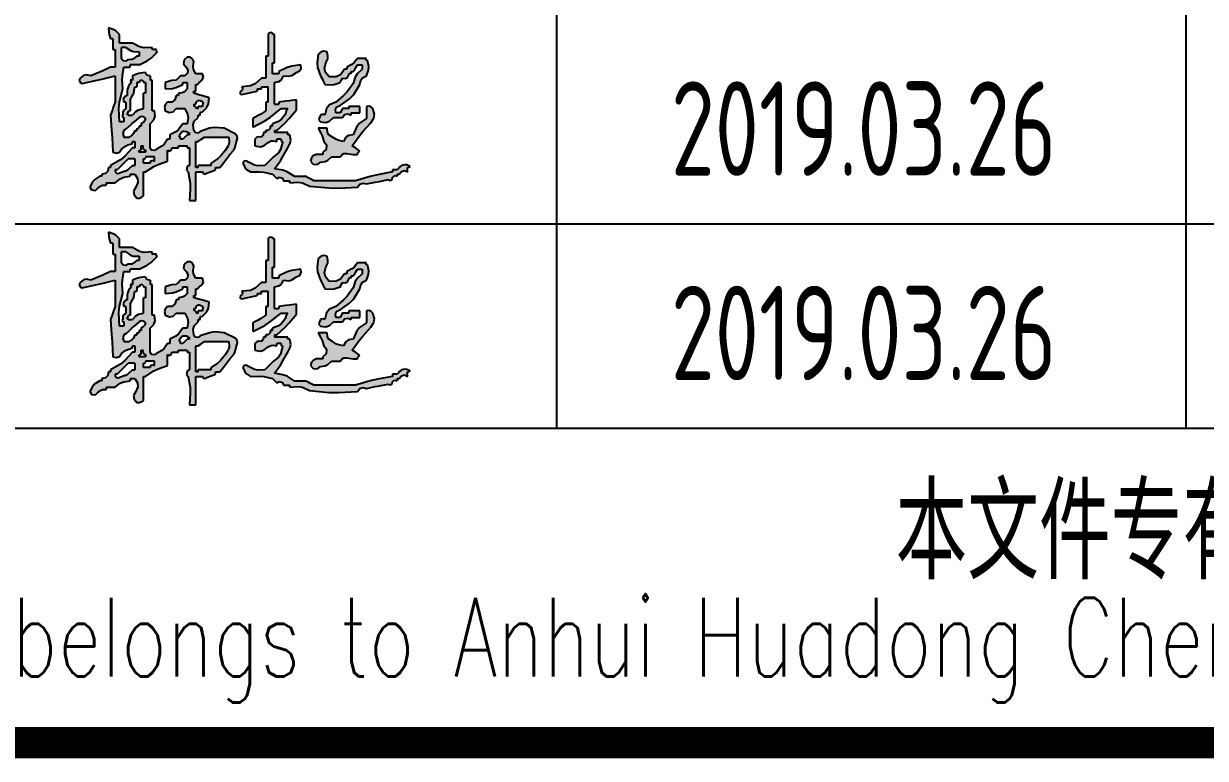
# Model space of a CAD drawing. Extents: x 5904849 to 6011887, y -826029 to -177002.
# Drawn here: x 5971755 to 5975510, y -356143 to -353806 of the extents above; entities that cross this region are included whole.
import ezdxf
from ezdxf.enums import TextEntityAlignment as Align

# ---------------------------------------------------------------- set-up
doc = ezdxf.new("R2010")
doc.units = 0
doc.header["$LTSCALE"] = 1000
doc.header["$MEASUREMENT"] = 0
doc.layers.get('0').update_dxf_attribs({"linetype": 'CONTINUOUS'})
doc.layers.add('PUB_TITLE', color=4, linetype='CONTINUOUS')
doc.styles.add('AHD', font='sceie.shx', dxfattribs={"width": 0.7, "bigfont": 'sceic.shx'})
doc.styles.add('ECEC_TQ', font='txt_l.shx', dxfattribs={"bigfont": 'hztxt_l.shx'})
doc.styles.add('sceie', font='sceie.shx', dxfattribs={"bigfont": 'sceic.shx'})

# ---------------------------------------------------------------- blocks, each defined once
blk = doc.blocks.new('韩超')
h = blk.add_hatch(color=256)
h.dxf.hatch_style = 1
h.paths.add_polyline_path([(0.787849, 0.514197), (0.777955, 0.527898), (0.77346, 0.562754), (0.78123, 0.586063), (0.805739, 0.61125), (0.805739, 0.625142), (0.819631, 0.625142), (0.818004, 0.635027), (0.823773, 0.643681), (0.833523, 0.64598), (0.860867, 0.674873), (0.870953, 0.696725), (0.875199, 0.736279), (0.836353, 0.74757), (0.816903, 0.753127), (0.777955, 0.764063), (0.777955, 0.777955), (0.791847, 0.777955), (0.791847, 0.819631), (0.801775, 0.820971), (0.80763, 0.824875), (0.812685, 0.833523), (0.832189, 0.847055), (0.839321, 0.866071), (0.833523, 0.889091), (0.791847, 0.889091), (0.776856, 0.916298), (0.7735, 0.934755), (0.777955, 0.965498), (0.770329, 0.984025), (0.756314, 0.993368), (0.736279, 0.993282), (0.716867, 0.977277), (0.713907, 0.950644), (0.729333, 0.930768), (0.740061, 0.911103), (0.737625, 0.891618), (0.722387, 0.875199), (0.694603, 0.875199), (0.683489, 0.864086), (0.677932, 0.858529), (0.666819, 0.847415), (0.638572, 0.845181), (0.624291, 0.842325), (0.597358, 0.833523), (0.597358, 0.791847), (0.643081, 0.794876), (0.666726, 0.800787), (0.708495, 0.819631), (0.708495, 0.833523), (0.736279, 0.833523), (0.736279, 0.791847), (0.718733, 0.774249), (0.705317, 0.767541), (0.680711, 0.764063), (0.680711, 0.750171), (0.666819, 0.750171), (0.658732, 0.72359), (0.639033, 0.708815), (0.61125, 0.708495), (0.596777, 0.690733), (0.592946, 0.675409), (0.597358, 0.652926), (0.623512, 0.642026), (0.64687, 0.646697), (0.666819, 0.666819), (0.722387, 0.666819), (0.738834, 0.631134), (0.742077, 0.608437), (0.736279, 0.569574), (0.708495, 0.569574), (0.682162, 0.535076), (0.663824, 0.519794), (0.625142, 0.500114), (0.625142, 0.47233), (0.61125, 0.47233), (0.589715, 0.441777), (0.574435, 0.428025), (0.54179, 0.409816), (0.527664, 0.400538), (0.510468, 0.403404), (0.500114, 0.416762), (0.500114, 0.569574), (0.524623, 0.594762), (0.532393, 0.618071), (0.527898, 0.652926), (0.514006, 0.652926), (0.514006, 0.847415), (0.500114, 0.847415), (0.500114, 0.875199), (0.486416, 0.877514), (0.478388, 0.883536), (0.47233, 0.896037), (0.438162, 0.892345), (0.420863, 0.888021), (0.388977, 0.875199), (0.388977, 0.847415), (0.375085, 0.847415), (0.379444, 0.836821), (0.376971, 0.826928), (0.368139, 0.819631), (0.356965, 0.793593), (0.353947, 0.778504), (0.354247, 0.750171), (0.337644, 0.741703), (0.330222, 0.726858), (0.333409, 0.708495), (0.347301, 0.708495), (0.347301, 0.666819), (0.332737, 0.655189), (0.327028, 0.643772), (0.326463, 0.625142), (0.32344, 0.619715), (0.327253, 0.612088), (0.333409, 0.61125), (0.333409, 0.583466), (0.305625, 0.583466), (0.302565, 0.667178), (0.306887, 0.710398), (0.326463, 0.791847), (0.3234, 0.8474), (0.32482, 0.875797), (0.333409, 0.930768), (0.375085, 0.930768), (0.375085, 0.94466), (0.430654, 0.94466), (0.482374, 0.970498), (0.50707, 0.987931), (0.548736, 1.028012), (0.542559, 1.028676), (0.538615, 1.036564), (0.54179, 1.041904), (0.514006, 1.041904), (0.514006, 1.055796), (0.462884, 1.052445), (0.433869, 1.058893), (0.388977, 1.08358), (0.305625, 1.08358), (0.305625, 1.139148), (0.281985, 1.161307), (0.266841, 1.170393), (0.236165, 1.180825), (0.238399, 1.152578), (0.241255, 1.138297), (0.250057, 1.111364), (0.263949, 1.111364), (0.263949, 1.041904), (0.277841, 1.041904), (0.277841, 0.930768), (0.250057, 0.930768), (0.200194, 0.90821), (0.175186, 0.897095), (0.125028, 0.875199), (0.097454, 0.881715), (0.078516, 0.877928), (0.055568, 0.861307), (0.050109, 0.847376), (0.0559, 0.8329), (0.06946, 0.826577), (0.152955, 0.845407), (0.194635, 0.855133), (0.277841, 0.875199), (0.277841, 0.708495), (0.266727, 0.675154), (0.261171, 0.658483), (0.250057, 0.625142), (0.255939, 0.530696), (0.258718, 0.483462), (0.263949, 0.388977), (0.286969, 0.38318), (0.305985, 0.390311), (0.319517, 0.409816), (0.344599, 0.428141), (0.359268, 0.435475), (0.388977, 0.444546), (0.388977, 0.458438), (0.40287, 0.458438), (0.40287, 0.416762), (0.388977, 0.416762), (0.340729, 0.364454), (0.31168, 0.341215), (0.250057, 0.305625), (0.250057, 0.291733), (0.236165, 0.291733), (0.231424, 0.268639), (0.217583, 0.254798), (0.194489, 0.250057), (0.194489, 0.236165), (0.180597, 0.236165), (0.148793, 0.216524), (0.134276, 0.200394), (0.118082, 0.166705), (0.127514, 0.14947), (0.152825, 0.145854), (0.166705, 0.159759), (0.185336, 0.17447), (0.198563, 0.17943), (0.222273, 0.180597), (0.222273, 0.194489), (0.277841, 0.194489), (0.311245, 0.220472), (0.333233, 0.229896), (0.375085, 0.236165), (0.375085, 0.250057), (0.40287, 0.250057), (0.420685, 0.221738), (0.422698, 0.197582), (0.409816, 0.166705), (0.396068, 0.142401), (0.398473, 0.118345), (0.416762, 0.097244), (0.43433, 0.097627), (0.444154, 0.100901), (0.458438, 0.111136), (0.458438, 0.263949), (0.47233, 0.263949), (0.524193, 0.298154), (0.552768, 0.312442), (0.61125, 0.333409), (0.61125, 0.40287), (0.621931, 0.39652), (0.637706, 0.404407), (0.639034, 0.416762), (0.680711, 0.416762), (0.680711, 0.430654), (0.736279, 0.430654), (0.736279, 0.416762), (0.750171, 0.416762), (0.750171, 0.305625), (0.735269, 0.297653), (0.731714, 0.276323), (0.743225, 0.263949), (0.754517, 0.192544), (0.755945, 0.155413), (0.750171, 0.083352), (0.791847, 0.083352), (0.791847, 0.263949), (0.833523, 0.263949), (0.837499, 0.253205), (0.852744, 0.249394), (0.861307, 0.257003), (0.883535, 0.265338), (0.894648, 0.269506), (0.916876, 0.277841), (0.916876, 0.291733), (0.94466, 0.291733), (0.969894, 0.324902), (0.982398, 0.341574), (1.007174, 0.375085), (1.032146, 0.402761), (1.041693, 0.421855), (1.04885, 0.458438), (1.055218, 0.477023), (1.053221, 0.491001), (1.041904, 0.50706), (0.972444, 0.54179), (0.910919, 0.546316), (0.877697, 0.541786), (0.819631, 0.520952), (0.805828, 0.5112)])
h.paths.add_polyline_path([(0.791847, 0.458438), (0.805739, 0.458438), (0.82241, 0.469551), (0.847415, 0.486222), (1.000228, 0.486222), (1.003038, 0.45197), (0.997988, 0.431769), (0.97939, 0.40287), (0.948039, 0.36501), (0.929334, 0.347744), (0.889091, 0.319517), (0.889091, 0.305625), (0.805739, 0.305625), (0.805739, 0.291733), (0.791847, 0.291733)], flags=16)
h.paths.add_polyline_path([(0.750171, 0.500114), (0.736279, 0.500114), (0.725165, 0.489), (0.719608, 0.483443), (0.708495, 0.47233), (0.694603, 0.47233), (0.694603, 0.486222), (0.688447, 0.48706), (0.684633, 0.494686), (0.687657, 0.500114), (0.701182, 0.516386), (0.715167, 0.52238), (0.736279, 0.520952), (0.736943, 0.514775), (0.744831, 0.510831), (0.750171, 0.514006)], flags=16)
h.paths.add_polyline_path([(0.791847, 0.666819), (0.793521, 0.674497), (0.785633, 0.682384), (0.777955, 0.680711), (0.777955, 0.694603), (0.791847, 0.694603), (0.792194, 0.70849), (0.806202, 0.718996), (0.819631, 0.715441), (0.833192, 0.709118), (0.838982, 0.694641), (0.833523, 0.680711), (0.805739, 0.680711), (0.805739, 0.666819)], flags=16)
h.paths.add_polyline_path([(0.527898, 0.361193), (0.527898, 0.333409), (0.517217, 0.339759), (0.501443, 0.331871), (0.500114, 0.319517), (0.458438, 0.319517), (0.458438, 0.347301), (0.466116, 0.345628), (0.474003, 0.353515), (0.47233, 0.361193)], flags=16)
h.paths.add_polyline_path([(0.47233, 0.40287), (0.47233, 0.388977), (0.430654, 0.388977), (0.42898, 0.396656), (0.436867, 0.404543), (0.444546, 0.40287), (0.444546, 0.430654), (0.458438, 0.430654), (0.452088, 0.419973), (0.459976, 0.404198)], flags=16)
h.paths.add_polyline_path([(0.47233, 0.604304), (0.464836, 0.588169), (0.458643, 0.580427), (0.444546, 0.569574), (0.444546, 0.555682), (0.430654, 0.555682), (0.432327, 0.548004), (0.42444, 0.540117), (0.416762, 0.54179), (0.416762, 0.527898), (0.40287, 0.527898), (0.39467, 0.507807), (0.386422, 0.49791), (0.368139, 0.486222), (0.333409, 0.486222), (0.327612, 0.509242), (0.334743, 0.528258), (0.354247, 0.54179), (0.384775, 0.569612), (0.400056, 0.583504), (0.430654, 0.61125), (0.446814, 0.616197), (0.458647, 0.614224)], flags=16)
h.paths.add_polyline_path([(0.458438, 0.666819), (0.426908, 0.659351), (0.410404, 0.649448), (0.388977, 0.625142), (0.361193, 0.625142), (0.354844, 0.635823), (0.362731, 0.651598), (0.375085, 0.652926), (0.375085, 0.722387), (0.390598, 0.753922), (0.396359, 0.771203), (0.40287, 0.805739), (0.416762, 0.805739), (0.416762, 0.833523), (0.430654, 0.833523), (0.434629, 0.844267), (0.449874, 0.848078), (0.458438, 0.840469), (0.459102, 0.834292), (0.466989, 0.830348), (0.47233, 0.833523), (0.47233, 0.764063), (0.458438, 0.764063)], flags=16)
h.paths.add_polyline_path([(0.40287, 0.347301), (0.40287, 0.305625), (0.388977, 0.305625), (0.360889, 0.27915), (0.342496, 0.268422), (0.305625, 0.257003), (0.294367, 0.254885), (0.286778, 0.256782), (0.277841, 0.263949), (0.277841, 0.277841), (0.291733, 0.277841), (0.319459, 0.305683), (0.333352, 0.319575), (0.361193, 0.347301)], flags=16)
h.paths.add_polyline_path([(0.430654, 1.000228), (0.416762, 1.000228), (0.39813, 0.985517), (0.384903, 0.980557), (0.361193, 0.97939), (0.347067, 0.970112), (0.329871, 0.972978), (0.319517, 0.986336), (0.319517, 1.055796), (0.347301, 1.055796), (0.376072, 1.035613), (0.395527, 1.029128), (0.430654, 1.028012)], flags=16)
h = blk.add_hatch(color=256)
h.dxf.hatch_style = 1
h.paths.add_polyline_path([(1.542018, 0.208381), (1.519791, 0.219494), (1.508677, 0.225051), (1.48645, 0.236165), (1.416989, 0.236165), (1.371255, 0.264232), (1.344642, 0.274582), (1.291961, 0.284787), (1.328443, 0.335457), (1.345237, 0.362046), (1.375313, 0.416762), (1.391241, 0.446575), (1.394603, 0.466747), (1.389205, 0.500114), (1.375313, 0.500114), (1.375313, 0.514006), (1.291961, 0.514006), (1.291961, 0.527898), (1.305853, 0.527898), (1.359796, 0.576664), (1.385101, 0.603375), (1.430881, 0.659873), (1.430881, 0.722387), (1.386427, 0.71683), (1.3642, 0.714052), (1.319745, 0.708495), (1.319745, 0.694603), (1.291961, 0.694603), (1.291961, 0.833523), (1.31926, 0.838693), (1.334923, 0.85044), (1.347529, 0.875199), (1.381781, 0.872389), (1.401982, 0.877439), (1.430881, 0.896037), (1.450883, 0.906123), (1.460131, 0.922307), (1.458666, 0.94466), (1.401114, 0.937345), (1.371819, 0.928557), (1.319745, 0.902983), (1.319745, 0.889091), (1.278069, 0.889091), (1.278069, 0.958552), (1.291961, 0.958552), (1.291961, 1.139148), (1.285806, 1.138304), (1.281086, 1.140664), (1.278069, 1.146094), (1.267308, 1.150023), (1.257931, 1.147679), (1.250285, 1.139148), (1.250285, 1.000228), (1.236393, 1.000228), (1.236393, 0.861307), (1.208609, 0.861307), (1.168183, 0.824416), (1.138053, 0.811024), (1.08358, 0.805739), (1.087939, 0.795145), (1.085465, 0.785252), (1.076634, 0.777955), (1.071121, 0.771113), (1.075065, 0.759282), (1.08358, 0.757117), (1.122533, 0.76519), (1.141984, 0.769358), (1.180825, 0.777955), (1.180825, 0.791847), (1.208609, 0.791847), (1.208609, 0.805739), (1.250285, 0.805739), (1.250285, 0.708495), (1.236393, 0.708495), (1.236393, 0.652926), (1.203973, 0.631977), (1.187234, 0.622213), (1.15304, 0.604304), (1.15304, 0.548736), (1.229739, 0.588318), (1.266619, 0.612432), (1.333637, 0.666819), (1.375313, 0.666819), (1.366995, 0.654381), (1.363975, 0.646831), (1.361421, 0.632088), (1.335054, 0.599814), (1.316435, 0.58585), (1.278069, 0.569574), (1.278069, 0.555682), (1.264177, 0.555682), (1.26415, 0.539965), (1.25211, 0.527924), (1.236393, 0.527898), (1.236393, 0.514006), (1.222501, 0.514006), (1.219217, 0.502022), (1.216226, 0.496039), (1.208609, 0.486222), (1.191149, 0.488205), (1.17971, 0.484393), (1.166932, 0.47233), (1.166932, 0.430654), (1.200708, 0.424307), (1.223469, 0.429997), (1.250285, 0.451492), (1.27048, 0.461183), (1.283894, 0.46286), (1.305853, 0.458438), (1.305853, 0.47233), (1.333637, 0.47233), (1.333637, 0.458438), (1.339793, 0.4576), (1.343606, 0.449973), (1.340583, 0.444546), (1.32937, 0.406076), (1.316213, 0.38634), (1.285015, 0.361193), (1.229447, 0.305625), (1.187056, 0.302553), (1.163204, 0.307323), (1.125256, 0.326463), (1.114566, 0.33576), (1.096818, 0.332211), (1.090526, 0.319517), (1.102438, 0.292491), (1.113943, 0.279343), (1.139148, 0.263949), (1.194983, 0.265062), (1.223561, 0.262204), (1.278069, 0.250057), (1.289183, 0.238943), (1.294739, 0.233386), (1.305853, 0.222273), (1.320568, 0.231877), (1.341519, 0.224893), (1.347529, 0.208381), (1.389205, 0.208381), (1.389205, 0.194489), (1.439628, 0.1998), (1.468259, 0.195028), (1.514234, 0.173651), (1.635959, 0.161998), (1.69773, 0.160594), (1.819859, 0.166705), (1.833779, 0.185933), (1.852296, 0.192877), (1.875427, 0.187543), (1.930995, 0.198656), (1.958779, 0.204213), (2.014348, 0.215327), (2.025534, 0.209917), (2.039748, 0.217024), (2.042132, 0.229219), (2.049428, 0.23805), (2.059322, 0.240524), (2.069916, 0.236165), (2.069916, 0.250057), (2.083808, 0.250057), (2.098401, 0.26772), (2.118188, 0.272666), (2.139376, 0.263949), (2.133917, 0.27788), (2.139708, 0.292356), (2.153268, 0.298679), (2.133073, 0.308371), (2.119659, 0.310047), (2.0977, 0.305625), (2.086586, 0.294512), (2.08103, 0.288955), (2.069916, 0.277841), (2.042132, 0.277841), (2.042132, 0.263949), (1.946785, 0.245868), (1.899372, 0.234712), (1.805967, 0.208381)])
h = blk.add_hatch(color=256)
h.dxf.hatch_style = 1
h.paths.add_polyline_path([(1.611478, 0.625142), (1.597547, 0.630601), (1.583071, 0.624811), (1.576748, 0.61125), (1.572819, 0.60049), (1.575163, 0.591112), (1.583694, 0.583466), (1.61855, 0.578971), (1.641859, 0.586741), (1.667046, 0.61125), (1.680938, 0.61125), (1.722615, 0.61125), (1.737208, 0.628913), (1.756995, 0.63386), (1.778183, 0.625142), (1.778183, 0.639034), (1.833751, 0.639034), (1.833751, 0.655705), (1.833751, 0.66404), (1.833751, 0.680711), (1.805967, 0.680711), (1.792075, 0.680711), (1.764291, 0.680711), (1.764291, 0.666819), (1.722615, 0.666819), (1.717058, 0.655705), (1.714279, 0.650148), (1.708723, 0.639034), (1.69483, 0.639034), (1.680938, 0.639034), (1.678868, 0.661339), (1.688455, 0.678116), (1.708723, 0.687657), (1.768692, 0.728785), (1.795922, 0.757527), (1.833751, 0.819631), (1.839429, 0.846829), (1.850907, 0.862133), (1.875427, 0.875199), (1.888443, 0.91196), (1.890032, 0.934206), (1.882373, 0.972444), (1.876196, 0.973108), (1.872252, 0.980995), (1.875427, 0.986336), (1.861535, 0.986336), (1.819859, 0.986336), (1.796859, 0.959188), (1.781933, 0.947248), (1.750399, 0.930768), (1.750399, 0.916876), (1.736507, 0.916876), (1.71031, 0.882162), (1.682751, 0.868382), (1.639262, 0.868253), (1.61591, 0.897042), (1.610049, 0.922442), (1.618424, 0.958552), (1.629264, 0.984285), (1.6309, 1.000642), (1.62537, 1.028012), (1.602888, 1.032424), (1.587563, 1.028593), (1.569802, 1.01412), (1.562035, 0.958817), (1.56513, 0.927869), (1.583694, 0.875199), (1.595758, 0.853473), (1.601336, 0.842318), (1.611478, 0.819631), (1.650742, 0.818134), (1.671448, 0.821092), (1.708723, 0.833523), (1.714279, 0.844637), (1.717058, 0.850194), (1.722615, 0.861307), (1.740978, 0.85812), (1.755823, 0.865542), (1.764291, 0.882145), (1.764955, 0.888322), (1.772842, 0.892266), (1.778183, 0.889091), (1.778183, 0.902983), (1.792075, 0.902983), (1.803189, 0.919654), (1.808745, 0.927989), (1.819859, 0.94466), (1.847643, 0.94466), (1.847643, 0.916876), (1.817381, 0.887163), (1.804962, 0.866982), (1.792075, 0.826577), (1.753545, 0.774398), (1.730689, 0.750113), (1.680938, 0.708495), (1.641359, 0.690689), (1.621854, 0.667284)])
h = blk.add_hatch(color=256)
h.dxf.hatch_style = 1
h.paths.add_polyline_path([(1.831635, 0.573795), (1.812227, 0.549535), (1.792075, 0.500114), (1.762292, 0.496094), (1.744726, 0.484384), (1.729561, 0.458438), (1.700075, 0.463546), (1.684975, 0.469586), (1.6601, 0.486222), (1.637668, 0.49978), (1.627728, 0.515685), (1.62537, 0.54179), (1.603143, 0.54179), (1.592029, 0.54179), (1.569802, 0.54179), (1.586675, 0.509854), (1.593737, 0.492906), (1.604532, 0.458438), (1.621804, 0.436498), (1.61886, 0.407063), (1.597586, 0.388977), (1.597586, 0.375085), (1.55591, 0.375085), (1.536306, 0.36578), (1.526798, 0.35437), (1.52118, 0.333409), (1.537185, 0.313997), (1.563818, 0.311038), (1.583694, 0.326463), (1.614401, 0.331156), (1.630976, 0.339443), (1.653154, 0.361193), (1.667046, 0.361193), (1.708723, 0.361193), (1.720352, 0.375758), (1.731769, 0.381467), (1.750399, 0.382031), (1.77782, 0.376762), (1.791938, 0.37535), (1.819859, 0.375085), (1.821199, 0.385013), (1.825102, 0.390868), (1.833751, 0.395924), (1.815429, 0.411271), (1.805589, 0.418299), (1.785129, 0.430654), (1.829593, 0.491137), (1.853312, 0.520437), (1.903211, 0.57652), (1.923495, 0.606919), (1.927312, 0.631729), (1.917103, 0.666819), (1.904326, 0.678881), (1.892887, 0.682694), (1.875427, 0.680711), (1.875427, 0.650148), (1.875427, 0.634867), (1.875427, 0.604304)])
for p, q in [((0.266841, 1.170393), (0.236165, 1.180825)), ((0.236165, 1.180825), (0.238399, 1.152578)), ((0.238399, 1.152578), (0.241255, 1.138297)), ((0.241255, 1.138297), (0.250057, 1.111364)), ((0.281985, 1.161307), (0.266841, 1.170393)), ((0.305625, 1.139148), (0.281985, 1.161307)), ((0.305625, 1.08358), (0.305625, 1.139148)), ((1.257931, 1.147679), (1.250285, 1.139148)), ((1.250285, 1.139148), (1.250285, 1.000228)), ((1.267308, 1.150023), (1.257931, 1.147679)), ((1.278069, 1.146094), (1.267308, 1.150023)), ((1.281086, 1.140664), (1.278069, 1.146094)), ((1.285806, 1.138304), (1.281086, 1.140664)), ((1.291961, 1.139148), (1.285806, 1.138304)), ((1.291961, 0.958552), (1.291961, 1.139148)), ((0.263949, 1.111364), (0.250057, 1.111364)), ((0.263949, 1.111364), (0.263949, 1.041904)), ((0.388977, 1.08358), (0.305625, 1.08358)), ((0.319517, 0.986336), (0.319517, 1.055796)), ((0.347301, 1.055796), (0.319517, 1.055796)), ((0.347301, 1.055796), (0.376072, 1.035613)), ((0.433869, 1.058893), (0.388977, 1.08358)), ((0.462884, 1.052445), (0.433869, 1.058893)), ((0.514006, 1.055796), (0.462884, 1.052445)), ((0.514006, 1.041904), (0.514006, 1.055796)), ((0.263949, 1.041904), (0.277841, 1.041904)), ((0.277841, 1.041904), (0.277841, 0.930768)), ((0.319517, 0.986336), (0.329871, 0.972978)), ((0.347067, 0.970112), (0.361193, 0.97939)), ((0.361193, 0.97939), (0.384903, 0.980557)), ((0.376072, 1.035613), (0.395527, 1.029128)), ((0.384903, 0.980557), (0.39813, 0.985517)), ((0.395527, 1.029128), (0.430654, 1.028012)), ((0.416762, 1.000228), (0.39813, 0.985517)), ((0.430654, 1.000228), (0.416762, 1.000228)), ((0.430654, 1.028012), (0.430654, 1.000228)), ((0.482374, 0.970498), (0.50707, 0.987931)), ((0.50707, 0.987931), (0.548736, 1.028012)), ((0.54179, 1.041904), (0.514006, 1.041904)), ((0.538615, 1.036564), (0.54179, 1.041904)), ((0.542559, 1.028676), (0.538615, 1.036564)), ((0.548736, 1.028012), (0.542559, 1.028676)), ((0.716867, 0.977277), (0.713907, 0.950644)), ((0.736279, 0.993282), (0.716867, 0.977277)), ((0.756314, 0.993368), (0.736279, 0.993282)), ((0.770329, 0.984025), (0.756314, 0.993368)), ((0.777955, 0.965498), (0.770329, 0.984025)), ((1.236393, 1.000228), (1.236393, 0.861307)), ((1.250285, 1.000228), (1.236393, 1.000228)), ((1.569802, 1.01412), (1.562035, 0.958817)), ((1.587563, 1.028593), (1.569802, 1.01412)), ((1.602888, 1.032424), (1.587563, 1.028593)), ((1.62537, 1.028012), (1.602888, 1.032424)), ((1.618424, 0.958552), (1.629264, 0.984285)), ((1.6309, 1.000642), (1.62537, 1.028012)), ((1.629264, 0.984285), (1.6309, 1.000642)), ((1.819859, 0.986336), (1.796859, 0.959188)), ((1.861535, 0.986336), (1.819859, 0.986336)), ((1.875427, 0.986336), (1.861535, 0.986336)), ((1.872252, 0.980995), (1.875427, 0.986336)), ((1.876196, 0.973108), (1.872252, 0.980995)), ((0.200194, 0.90821), (0.175186, 0.897095)), ((0.250057, 0.930768), (0.200194, 0.90821)), ((0.277841, 0.930768), (0.250057, 0.930768)), ((0.32482, 0.875797), (0.333409, 0.930768)), ((0.329871, 0.972978), (0.347067, 0.970112)), ((0.333409, 0.930768), (0.375085, 0.930768)), ((0.375085, 0.930768), (0.375085, 0.94466)), ((0.430654, 0.94466), (0.375085, 0.94466)), ((0.430654, 0.94466), (0.482374, 0.970498)), ((0.713907, 0.950644), (0.729333, 0.930768)), ((0.729333, 0.930768), (0.740061, 0.911103)), ((0.740061, 0.911103), (0.737625, 0.891618)), ((0.7735, 0.934755), (0.777955, 0.965498)), ((0.776856, 0.916298), (0.7735, 0.934755)), ((0.791847, 0.889091), (0.776856, 0.916298)), ((1.278069, 0.958552), (1.291961, 0.958552)), ((1.278069, 0.889091), (1.278069, 0.958552)), ((1.371819, 0.928557), (1.319745, 0.902983)), ((1.319745, 0.902983), (1.319745, 0.889091)), ((1.401114, 0.937345), (1.371819, 0.928557)), ((1.458666, 0.94466), (1.401114, 0.937345)), ((1.430881, 0.896037), (1.450883, 0.906123)), ((1.450883, 0.906123), (1.460131, 0.922307)), ((1.460131, 0.922307), (1.458666, 0.94466)), ((1.562035, 0.958817), (1.56513, 0.927869)), ((1.56513, 0.927869), (1.583694, 0.875199)), ((1.610049, 0.922442), (1.618424, 0.958552)), ((1.61591, 0.897042), (1.610049, 0.922442)), ((1.736507, 0.916876), (1.71031, 0.882162)), ((1.750399, 0.916876), (1.736507, 0.916876)), ((1.781933, 0.947248), (1.750399, 0.930768)), ((1.750399, 0.930768), (1.750399, 0.916876)), ((1.778183, 0.902983), (1.792075, 0.902983)), ((1.778183, 0.889091), (1.778183, 0.902983)), ((1.796859, 0.959188), (1.781933, 0.947248)), ((1.792075, 0.902983), (1.803189, 0.919654)), ((1.803189, 0.919654), (1.808745, 0.927989)), ((1.808745, 0.927989), (1.819859, 0.94466)), ((1.847643, 0.916876), (1.817381, 0.887163)), ((1.819859, 0.94466), (1.847643, 0.94466)), ((1.847643, 0.94466), (1.847643, 0.916876)), ((1.875427, 0.875199), (1.888443, 0.91196)), ((1.882373, 0.972444), (1.876196, 0.973108)), ((1.890032, 0.934206), (1.882373, 0.972444)), ((1.888443, 0.91196), (1.890032, 0.934206)), ((0.055568, 0.861307), (0.050109, 0.847376)), ((0.050109, 0.847376), (0.0559, 0.8329)), ((0.078516, 0.877928), (0.055568, 0.861307)), ((0.0559, 0.8329), (0.06946, 0.826577)), ((0.06946, 0.826577), (0.152955, 0.845407)), ((0.097454, 0.881715), (0.078516, 0.877928)), ((0.125028, 0.875199), (0.097454, 0.881715)), ((0.175186, 0.897095), (0.125028, 0.875199)), ((0.152955, 0.845407), (0.194635, 0.855133)), ((0.194635, 0.855133), (0.277841, 0.875199)), ((0.277841, 0.875199), (0.277841, 0.708495)), ((0.3234, 0.8474), (0.32482, 0.875797)), ((0.326463, 0.791847), (0.3234, 0.8474)), ((0.376971, 0.826928), (0.368139, 0.819631)), ((0.388977, 0.847415), (0.375085, 0.847415)), ((0.375085, 0.847415), (0.379444, 0.836821)), ((0.379444, 0.836821), (0.376971, 0.826928)), ((0.420863, 0.888021), (0.388977, 0.875199)), ((0.388977, 0.875199), (0.388977, 0.847415)), ((0.416762, 0.833523), (0.416762, 0.805739)), ((0.430654, 0.833523), (0.416762, 0.833523)), ((0.438162, 0.892345), (0.420863, 0.888021)), ((0.434629, 0.844267), (0.430654, 0.833523)), ((0.449874, 0.848078), (0.434629, 0.844267)), ((0.47233, 0.896037), (0.438162, 0.892345)), ((0.458438, 0.840469), (0.449874, 0.848078)), ((0.458438, 0.840469), (0.459102, 0.834292)), ((0.466989, 0.830348), (0.459102, 0.834292)), ((0.47233, 0.833523), (0.466989, 0.830348)), ((0.478388, 0.883536), (0.47233, 0.896037)), ((0.47233, 0.833523), (0.47233, 0.764063)), ((0.486416, 0.877514), (0.478388, 0.883536)), ((0.500114, 0.875199), (0.486416, 0.877514)), ((0.500114, 0.875199), (0.500114, 0.847415)), ((0.514006, 0.847415), (0.500114, 0.847415)), ((0.514006, 0.652926), (0.514006, 0.847415)), ((0.624291, 0.842325), (0.597358, 0.833523)), ((0.597358, 0.833523), (0.597358, 0.791847)), ((0.638572, 0.845181), (0.624291, 0.842325)), ((0.666819, 0.847415), (0.638572, 0.845181)), ((0.677932, 0.858529), (0.666819, 0.847415)), ((0.683489, 0.864086), (0.677932, 0.858529)), ((0.694603, 0.875199), (0.683489, 0.864086)), ((0.722387, 0.875199), (0.694603, 0.875199)), ((0.708495, 0.833523), (0.736279, 0.833523)), ((0.708495, 0.819631), (0.708495, 0.833523)), ((0.737625, 0.891618), (0.722387, 0.875199)), ((0.736279, 0.833523), (0.736279, 0.791847)), ((0.833523, 0.889091), (0.791847, 0.889091)), ((0.80763, 0.824875), (0.812685, 0.833523)), ((0.812685, 0.833523), (0.832189, 0.847055)), ((0.832189, 0.847055), (0.839321, 0.866071)), ((0.839321, 0.866071), (0.833523, 0.889091)), ((1.208609, 0.861307), (1.168183, 0.824416)), ((1.236393, 0.861307), (1.208609, 0.861307)), ((1.319745, 0.889091), (1.278069, 0.889091)), ((1.291961, 0.833523), (1.31926, 0.838693)), ((1.291961, 0.694603), (1.291961, 0.833523)), ((1.31926, 0.838693), (1.334923, 0.85044)), ((1.334923, 0.85044), (1.347529, 0.875199)), ((1.347529, 0.875199), (1.381781, 0.872389)), ((1.381781, 0.872389), (1.401982, 0.877439)), ((1.401982, 0.877439), (1.430881, 0.896037)), ((1.583694, 0.875199), (1.595758, 0.853473)), ((1.595758, 0.853473), (1.601336, 0.842318)), ((1.601336, 0.842318), (1.611478, 0.819631)), ((1.639262, 0.868253), (1.61591, 0.897042)), ((1.682751, 0.868382), (1.639262, 0.868253)), ((1.671448, 0.821092), (1.708723, 0.833523)), ((1.71031, 0.882162), (1.682751, 0.868382)), ((1.708723, 0.833523), (1.714279, 0.844637)), ((1.714279, 0.844637), (1.717058, 0.850194)), ((1.717058, 0.850194), (1.722615, 0.861307)), ((1.722615, 0.861307), (1.740978, 0.85812)), ((1.740978, 0.85812), (1.755823, 0.865542)), ((1.792075, 0.826577), (1.753545, 0.774398)), ((1.755823, 0.865542), (1.764291, 0.882145)), ((1.764291, 0.882145), (1.764955, 0.888322)), ((1.764955, 0.888322), (1.772842, 0.892266)), ((1.772842, 0.892266), (1.778183, 0.889091)), ((1.804962, 0.866982), (1.792075, 0.826577)), ((1.817381, 0.887163), (1.804962, 0.866982)), ((1.833751, 0.819631), (1.839429, 0.846829)), ((1.839429, 0.846829), (1.850907, 0.862133)), ((1.850907, 0.862133), (1.875427, 0.875199)), ((0.306887, 0.710398), (0.326463, 0.791847)), ((0.356965, 0.793593), (0.353947, 0.778504)), ((0.353947, 0.778504), (0.354247, 0.750171)), ((0.368139, 0.819631), (0.356965, 0.793593)), ((0.375085, 0.722387), (0.390598, 0.753922)), ((0.396359, 0.771203), (0.390598, 0.753922)), ((0.396359, 0.771203), (0.40287, 0.805739)), ((0.40287, 0.805739), (0.416762, 0.805739)), ((0.47233, 0.764063), (0.458438, 0.764063)), ((0.458438, 0.666819), (0.458438, 0.764063)), ((0.597358, 0.791847), (0.643081, 0.794876)), ((0.643081, 0.794876), (0.666726, 0.800787)), ((0.666726, 0.800787), (0.708495, 0.819631)), ((0.705317, 0.767541), (0.680711, 0.764063)), ((0.680711, 0.764063), (0.680711, 0.750171)), ((0.718733, 0.774249), (0.705317, 0.767541)), ((0.736279, 0.791847), (0.718733, 0.774249)), ((0.777955, 0.777955), (0.791847, 0.777955)), ((0.777955, 0.764063), (0.777955, 0.777955)), ((0.816903, 0.753127), (0.777955, 0.764063)), ((0.791847, 0.819631), (0.801775, 0.820971)), ((0.791847, 0.777955), (0.791847, 0.819631)), ((0.801775, 0.820971), (0.80763, 0.824875)), ((0.836353, 0.74757), (0.816903, 0.753127)), ((1.076634, 0.777955), (1.071121, 0.771113)), ((1.071121, 0.771113), (1.075065, 0.759282)), ((1.075065, 0.759282), (1.08358, 0.757117)), ((1.085465, 0.785252), (1.076634, 0.777955)), ((1.138053, 0.811024), (1.08358, 0.805739)), ((1.08358, 0.805739), (1.087939, 0.795145)), ((1.08358, 0.757117), (1.122533, 0.76519)), ((1.087939, 0.795145), (1.085465, 0.785252)), ((1.122533, 0.76519), (1.141984, 0.769358)), ((1.168183, 0.824416), (1.138053, 0.811024)), ((1.141984, 0.769358), (1.180825, 0.777955)), ((1.180825, 0.791847), (1.208609, 0.791847)), ((1.180825, 0.791847), (1.180825, 0.777955)), ((1.208609, 0.791847), (1.208609, 0.805739)), ((1.208609, 0.805739), (1.250285, 0.805739)), ((1.250285, 0.708495), (1.250285, 0.805739)), ((1.611478, 0.819631), (1.650742, 0.818134)), ((1.650742, 0.818134), (1.671448, 0.821092)), ((1.753545, 0.774398), (1.730689, 0.750113)), ((1.768692, 0.728785), (1.795922, 0.757527)), ((1.795922, 0.757527), (1.833751, 0.819631)), ((0.277841, 0.708495), (0.266727, 0.675154)), ((0.302565, 0.667178), (0.306887, 0.710398)), ((0.337644, 0.741703), (0.330222, 0.726858)), ((0.330222, 0.726858), (0.333409, 0.708495)), ((0.347301, 0.708495), (0.333409, 0.708495)), ((0.354247, 0.750171), (0.337644, 0.741703)), ((0.347301, 0.708495), (0.347301, 0.666819)), ((0.375085, 0.722387), (0.375085, 0.652926)), ((0.596777, 0.690733), (0.592946, 0.675409)), ((0.61125, 0.708495), (0.596777, 0.690733)), ((0.639033, 0.708815), (0.61125, 0.708495)), ((0.658732, 0.72359), (0.639033, 0.708815)), ((0.666819, 0.750171), (0.658732, 0.72359)), ((0.680711, 0.750171), (0.666819, 0.750171)), ((0.777955, 0.694603), (0.777955, 0.680711)), ((0.777955, 0.694603), (0.791847, 0.694603)), ((0.785633, 0.682384), (0.777955, 0.680711)), ((0.785633, 0.682384), (0.793521, 0.674497)), ((0.792194, 0.70849), (0.791847, 0.694603)), ((0.806202, 0.718996), (0.792194, 0.70849)), ((0.833523, 0.680711), (0.805739, 0.680711)), ((0.805739, 0.666819), (0.805739, 0.680711)), ((0.819631, 0.715441), (0.806202, 0.718996)), ((0.833192, 0.709118), (0.819631, 0.715441)), ((0.833192, 0.709118), (0.838982, 0.694641)), ((0.833523, 0.680711), (0.838982, 0.694641)), ((0.875199, 0.736279), (0.836353, 0.74757)), ((0.860867, 0.674873), (0.870953, 0.696725)), ((0.870953, 0.696725), (0.875199, 0.736279)), ((1.236393, 0.708495), (1.236393, 0.652926)), ((1.250285, 0.708495), (1.236393, 0.708495)), ((1.291961, 0.694603), (1.319745, 0.694603)), ((1.3642, 0.714052), (1.319745, 0.708495)), ((1.319745, 0.708495), (1.319745, 0.694603)), ((1.386427, 0.71683), (1.3642, 0.714052)), ((1.430881, 0.722387), (1.386427, 0.71683)), ((1.430881, 0.659873), (1.430881, 0.722387)), ((1.641359, 0.690689), (1.621854, 0.667284)), ((1.680938, 0.708495), (1.641359, 0.690689)), ((1.678868, 0.661339), (1.688455, 0.678116)), ((1.730689, 0.750113), (1.680938, 0.708495)), ((1.688455, 0.678116), (1.708723, 0.687657)), ((1.708723, 0.687657), (1.768692, 0.728785)), ((1.792075, 0.680711), (1.764291, 0.680711)), ((1.764291, 0.680711), (1.764291, 0.666819)), ((1.805967, 0.680711), (1.792075, 0.680711)), ((1.833751, 0.680711), (1.805967, 0.680711)), ((1.833751, 0.66404), (1.833751, 0.680711)), ((1.892887, 0.682694), (1.875427, 0.680711)), ((1.875427, 0.680711), (1.875427, 0.650148)), ((1.904326, 0.678881), (1.892887, 0.682694)), ((1.917103, 0.666819), (1.904326, 0.678881)), ((0.261171, 0.658483), (0.250057, 0.625142)), ((0.250057, 0.625142), (0.255939, 0.530696)), ((0.266727, 0.675154), (0.261171, 0.658483)), ((0.305625, 0.583466), (0.302565, 0.667178)), ((0.326463, 0.625142), (0.32344, 0.619715)), ((0.32344, 0.619715), (0.327253, 0.612088)), ((0.327028, 0.643772), (0.326463, 0.625142)), ((0.332737, 0.655189), (0.327028, 0.643772)), ((0.327253, 0.612088), (0.333409, 0.61125)), ((0.347301, 0.666819), (0.332737, 0.655189)), ((0.333409, 0.61125), (0.333409, 0.583466)), ((0.362731, 0.651598), (0.354844, 0.635823)), ((0.361193, 0.625142), (0.354844, 0.635823)), ((0.361193, 0.625142), (0.388977, 0.625142)), ((0.375085, 0.652926), (0.362731, 0.651598)), ((0.410404, 0.649448), (0.388977, 0.625142)), ((0.430654, 0.61125), (0.400056, 0.583504)), ((0.410404, 0.649448), (0.426908, 0.659351)), ((0.426908, 0.659351), (0.458438, 0.666819)), ((0.446814, 0.616197), (0.430654, 0.61125)), ((0.458647, 0.614224), (0.446814, 0.616197)), ((0.458647, 0.614224), (0.47233, 0.604304)), ((0.47233, 0.604304), (0.464836, 0.588169)), ((0.527898, 0.652926), (0.514006, 0.652926)), ((0.524623, 0.594762), (0.532393, 0.618071)), ((0.532393, 0.618071), (0.527898, 0.652926)), ((0.592946, 0.675409), (0.597358, 0.652926)), ((0.597358, 0.652926), (0.623512, 0.642026)), ((0.623512, 0.642026), (0.64687, 0.646697)), ((0.64687, 0.646697), (0.666819, 0.666819)), ((0.666819, 0.666819), (0.722387, 0.666819)), ((0.722387, 0.666819), (0.738834, 0.631134)), ((0.742077, 0.608437), (0.736279, 0.569574)), ((0.738834, 0.631134), (0.742077, 0.608437)), ((0.78123, 0.586063), (0.805739, 0.61125)), ((0.793521, 0.674497), (0.791847, 0.666819)), ((0.805739, 0.666819), (0.791847, 0.666819)), ((0.805739, 0.61125), (0.805739, 0.625142)), ((0.805739, 0.625142), (0.819631, 0.625142)), ((0.818004, 0.635027), (0.823773, 0.643681)), ((0.819631, 0.625142), (0.818004, 0.635027)), ((0.823773, 0.643681), (0.833523, 0.64598)), ((0.833523, 0.64598), (0.860867, 0.674873)), ((1.187234, 0.622213), (1.15304, 0.604304)), ((1.15304, 0.604304), (1.15304, 0.548736)), ((1.203973, 0.631977), (1.187234, 0.622213)), ((1.236393, 0.652926), (1.203973, 0.631977)), ((1.229739, 0.588318), (1.266619, 0.612432)), ((1.266619, 0.612432), (1.333637, 0.666819)), ((1.333637, 0.666819), (1.375313, 0.666819)), ((1.361421, 0.632088), (1.335054, 0.599814)), ((1.359796, 0.576664), (1.385101, 0.603375)), ((1.363975, 0.646831), (1.361421, 0.632088)), ((1.366995, 0.654381), (1.363975, 0.646831)), ((1.375313, 0.666819), (1.366995, 0.654381)), ((1.385101, 0.603375), (1.430881, 0.659873)), ((1.576748, 0.61125), (1.572819, 0.60049)), ((1.583071, 0.624811), (1.576748, 0.61125)), ((1.597547, 0.630601), (1.583071, 0.624811)), ((1.611478, 0.625142), (1.597547, 0.630601)), ((1.621854, 0.667284), (1.611478, 0.625142)), ((1.641859, 0.586741), (1.667046, 0.61125)), ((1.667046, 0.61125), (1.680938, 0.61125)), ((1.680938, 0.639034), (1.678868, 0.661339)), ((1.69483, 0.639034), (1.680938, 0.639034)), ((1.680938, 0.61125), (1.722615, 0.61125)), ((1.708723, 0.639034), (1.69483, 0.639034)), ((1.714279, 0.650148), (1.708723, 0.639034)), ((1.717058, 0.655705), (1.714279, 0.650148)), ((1.722615, 0.666819), (1.717058, 0.655705)), ((1.764291, 0.666819), (1.722615, 0.666819)), ((1.722615, 0.61125), (1.737208, 0.628913)), ((1.737208, 0.628913), (1.756995, 0.63386)), ((1.756995, 0.63386), (1.778183, 0.625142)), ((1.778183, 0.625142), (1.778183, 0.639034)), ((1.778183, 0.639034), (1.833751, 0.639034)), ((1.875427, 0.604304), (1.831635, 0.573795)), ((1.833751, 0.655705), (1.833751, 0.66404)), ((1.833751, 0.639034), (1.833751, 0.655705)), ((1.875427, 0.650148), (1.875427, 0.634867)), ((1.875427, 0.634867), (1.875427, 0.604304)), ((1.903211, 0.57652), (1.923495, 0.606919)), ((1.927312, 0.631729), (1.917103, 0.666819)), ((1.923495, 0.606919), (1.927312, 0.631729)), ((0.255939, 0.530696), (0.258718, 0.483462)), ((0.333409, 0.583466), (0.305625, 0.583466)), ((0.334743, 0.528258), (0.327612, 0.509242)), ((0.334743, 0.528258), (0.354247, 0.54179)), ((0.384775, 0.569612), (0.354247, 0.54179)), ((0.384775, 0.569612), (0.400056, 0.583504)), ((0.40287, 0.527898), (0.39467, 0.507807)), ((0.40287, 0.527898), (0.416762, 0.527898)), ((0.416762, 0.54179), (0.416762, 0.527898)), ((0.416762, 0.54179), (0.42444, 0.540117)), ((0.432327, 0.548004), (0.42444, 0.540117)), ((0.432327, 0.548004), (0.430654, 0.555682)), ((0.444546, 0.555682), (0.430654, 0.555682)), ((0.444546, 0.569574), (0.458643, 0.580427)), ((0.444546, 0.569574), (0.444546, 0.555682)), ((0.458643, 0.580427), (0.464836, 0.588169)), ((0.500114, 0.569574), (0.524623, 0.594762)), ((0.500114, 0.416762), (0.500114, 0.569574)), ((0.682162, 0.535076), (0.663824, 0.519794)), ((0.708495, 0.569574), (0.682162, 0.535076)), ((0.736279, 0.569574), (0.708495, 0.569574)), ((0.77346, 0.562754), (0.78123, 0.586063)), ((0.777955, 0.527898), (0.77346, 0.562754)), ((0.787849, 0.514197), (0.777955, 0.527898)), ((0.877697, 0.541786), (0.819631, 0.520952)), ((0.910919, 0.546316), (0.877697, 0.541786)), ((0.972444, 0.54179), (0.910919, 0.546316)), ((1.041904, 0.50706), (0.972444, 0.54179)), ((1.15304, 0.548736), (1.229739, 0.588318)), ((1.25211, 0.527924), (1.236393, 0.527898)), ((1.236393, 0.514006), (1.236393, 0.527898)), ((1.26415, 0.539965), (1.25211, 0.527924)), ((1.264177, 0.555682), (1.26415, 0.539965)), ((1.278069, 0.555682), (1.264177, 0.555682)), ((1.316435, 0.58585), (1.278069, 0.569574)), ((1.278069, 0.555682), (1.278069, 0.569574)), ((1.291961, 0.527898), (1.291961, 0.514006)), ((1.291961, 0.527898), (1.305853, 0.527898)), ((1.305853, 0.527898), (1.359796, 0.576664)), ((1.335054, 0.599814), (1.316435, 0.58585)), ((1.592029, 0.54179), (1.569802, 0.54179)), ((1.569802, 0.54179), (1.586675, 0.509854)), ((1.572819, 0.60049), (1.575163, 0.591112)), ((1.575163, 0.591112), (1.583694, 0.583466)), ((1.583694, 0.583466), (1.61855, 0.578971)), ((1.603143, 0.54179), (1.592029, 0.54179)), ((1.62537, 0.54179), (1.603143, 0.54179)), ((1.61855, 0.578971), (1.641859, 0.586741)), ((1.627728, 0.515685), (1.62537, 0.54179)), ((1.812227, 0.549535), (1.792075, 0.500114)), ((1.831635, 0.573795), (1.812227, 0.549535)), ((1.853312, 0.520437), (1.903211, 0.57652)), ((0.258718, 0.483462), (0.263949, 0.388977)), ((0.327612, 0.509242), (0.333409, 0.486222)), ((0.333409, 0.486222), (0.368139, 0.486222)), ((0.386422, 0.49791), (0.368139, 0.486222)), ((0.39467, 0.507807), (0.386422, 0.49791)), ((0.388977, 0.458438), (0.40287, 0.458438)), ((0.388977, 0.444546), (0.388977, 0.458438)), ((0.40287, 0.458438), (0.40287, 0.416762)), ((0.61125, 0.47233), (0.589715, 0.441777)), ((0.625142, 0.47233), (0.61125, 0.47233)), ((0.663824, 0.519794), (0.625142, 0.500114)), ((0.625142, 0.500114), (0.625142, 0.47233)), ((0.687657, 0.500114), (0.684633, 0.494686)), ((0.688447, 0.48706), (0.684633, 0.494686)), ((0.687657, 0.500114), (0.701182, 0.516386)), ((0.694603, 0.486222), (0.688447, 0.48706)), ((0.694603, 0.47233), (0.694603, 0.486222)), ((0.708495, 0.47233), (0.694603, 0.47233)), ((0.715167, 0.52238), (0.701182, 0.516386)), ((0.719608, 0.483443), (0.708495, 0.47233)), ((0.715167, 0.52238), (0.736279, 0.520952)), ((0.725165, 0.489), (0.719608, 0.483443)), ((0.725165, 0.489), (0.736279, 0.500114)), ((0.736279, 0.520952), (0.736943, 0.514775)), ((0.750171, 0.500114), (0.736279, 0.500114)), ((0.744831, 0.510831), (0.736943, 0.514775)), ((0.744831, 0.510831), (0.750171, 0.514006)), ((0.750171, 0.500114), (0.750171, 0.514006)), ((0.805828, 0.5112), (0.787849, 0.514197)), ((0.791847, 0.458438), (0.805739, 0.458438)), ((0.791847, 0.291733), (0.791847, 0.458438)), ((0.805739, 0.458438), (0.82241, 0.469551)), ((0.819631, 0.520952), (0.805828, 0.5112)), ((0.82241, 0.469551), (0.847415, 0.486222)), ((0.847415, 0.486222), (1.000228, 0.486222)), ((1.003038, 0.45197), (0.997988, 0.431769)), ((1.000228, 0.486222), (1.003038, 0.45197)), ((1.041693, 0.421855), (1.04885, 0.458438)), ((1.053221, 0.491001), (1.041904, 0.50706)), ((1.04885, 0.458438), (1.055218, 0.477023)), ((1.055218, 0.477023), (1.053221, 0.491001)), ((1.17971, 0.484393), (1.166932, 0.47233)), ((1.166932, 0.47233), (1.166932, 0.430654)), ((1.191149, 0.488205), (1.17971, 0.484393)), ((1.208609, 0.486222), (1.191149, 0.488205)), ((1.216226, 0.496039), (1.208609, 0.486222)), ((1.219217, 0.502022), (1.216226, 0.496039)), ((1.222501, 0.514006), (1.219217, 0.502022)), ((1.236393, 0.514006), (1.222501, 0.514006)), ((1.223469, 0.429997), (1.250285, 0.451492)), ((1.250285, 0.451492), (1.27048, 0.461183)), ((1.27048, 0.461183), (1.283894, 0.46286)), ((1.283894, 0.46286), (1.305853, 0.458438)), ((1.375313, 0.514006), (1.291961, 0.514006)), ((1.333637, 0.47233), (1.305853, 0.47233)), ((1.305853, 0.458438), (1.305853, 0.47233)), ((1.333637, 0.47233), (1.333637, 0.458438)), ((1.333637, 0.458438), (1.339793, 0.4576)), ((1.339793, 0.4576), (1.343606, 0.449973)), ((1.375313, 0.500114), (1.375313, 0.514006)), ((1.389205, 0.500114), (1.375313, 0.500114)), ((1.394603, 0.466747), (1.389205, 0.500114)), ((1.391241, 0.446575), (1.394603, 0.466747)), ((1.586675, 0.509854), (1.593737, 0.492906)), ((1.593737, 0.492906), (1.604532, 0.458438)), ((1.604532, 0.458438), (1.621804, 0.436498)), ((1.637668, 0.49978), (1.627728, 0.515685)), ((1.6601, 0.486222), (1.637668, 0.49978)), ((1.684975, 0.469586), (1.6601, 0.486222)), ((1.700075, 0.463546), (1.684975, 0.469586)), ((1.729561, 0.458438), (1.700075, 0.463546)), ((1.744726, 0.484384), (1.729561, 0.458438)), ((1.762292, 0.496094), (1.744726, 0.484384)), ((1.792075, 0.500114), (1.762292, 0.496094)), ((1.785129, 0.430654), (1.829593, 0.491137)), ((1.829593, 0.491137), (1.853312, 0.520437)), ((0.263949, 0.388977), (0.286969, 0.38318)), ((0.286969, 0.38318), (0.305985, 0.390311)), ((0.305985, 0.390311), (0.319517, 0.409816)), ((0.319517, 0.409816), (0.344599, 0.428141)), ((0.388977, 0.416762), (0.340729, 0.364454)), ((0.344599, 0.428141), (0.359268, 0.435475)), ((0.359268, 0.435475), (0.388977, 0.444546)), ((0.40287, 0.416762), (0.388977, 0.416762)), ((0.42898, 0.396656), (0.436867, 0.404543)), ((0.430654, 0.388977), (0.42898, 0.396656)), ((0.47233, 0.388977), (0.430654, 0.388977)), ((0.436867, 0.404543), (0.444546, 0.40287)), ((0.444546, 0.430654), (0.458438, 0.430654)), ((0.444546, 0.40287), (0.444546, 0.430654)), ((0.452088, 0.419973), (0.458438, 0.430654)), ((0.452088, 0.419973), (0.459976, 0.404198)), ((0.459976, 0.404198), (0.47233, 0.40287)), ((0.47233, 0.40287), (0.47233, 0.388977)), ((0.510468, 0.403404), (0.500114, 0.416762)), ((0.527664, 0.400538), (0.510468, 0.403404)), ((0.54179, 0.409816), (0.527664, 0.400538)), ((0.574435, 0.428025), (0.54179, 0.409816)), ((0.589715, 0.441777), (0.574435, 0.428025)), ((0.61125, 0.333409), (0.61125, 0.40287)), ((0.61125, 0.40287), (0.621931, 0.39652)), ((0.621931, 0.39652), (0.637706, 0.404407)), ((0.637706, 0.404407), (0.639034, 0.416762)), ((0.639034, 0.416762), (0.680711, 0.416762)), ((0.680711, 0.430654), (0.736279, 0.430654)), ((0.680711, 0.416762), (0.680711, 0.430654)), ((0.736279, 0.430654), (0.736279, 0.416762)), ((0.736279, 0.416762), (0.750171, 0.416762)), ((0.750171, 0.416762), (0.750171, 0.305625)), ((0.97939, 0.40287), (0.948039, 0.36501)), ((0.97939, 0.40287), (0.997988, 0.431769)), ((1.007174, 0.375085), (1.032146, 0.402761)), ((1.032146, 0.402761), (1.041693, 0.421855)), ((1.166932, 0.430654), (1.200708, 0.424307)), ((1.200708, 0.424307), (1.223469, 0.429997)), ((1.316213, 0.38634), (1.285015, 0.361193)), ((1.32937, 0.406076), (1.316213, 0.38634)), ((1.340583, 0.444546), (1.32937, 0.406076)), ((1.343606, 0.449973), (1.340583, 0.444546)), ((1.345237, 0.362046), (1.375313, 0.416762)), ((1.375313, 0.416762), (1.391241, 0.446575)), ((1.61886, 0.407063), (1.597586, 0.388977)), ((1.597586, 0.388977), (1.597586, 0.375085)), ((1.621804, 0.436498), (1.61886, 0.407063)), ((1.708723, 0.361193), (1.720352, 0.375758)), ((1.720352, 0.375758), (1.731769, 0.381467)), ((1.731769, 0.381467), (1.750399, 0.382031)), ((1.750399, 0.382031), (1.77782, 0.376762)), ((1.77782, 0.376762), (1.791938, 0.37535)), ((1.805589, 0.418299), (1.785129, 0.430654)), ((1.815429, 0.411271), (1.805589, 0.418299)), ((1.833751, 0.395924), (1.815429, 0.411271)), ((1.819859, 0.375085), (1.821199, 0.385013)), ((1.821199, 0.385013), (1.825102, 0.390868)), ((1.825102, 0.390868), (1.833751, 0.395924)), ((0.31168, 0.341215), (0.250057, 0.305625)), ((0.250057, 0.305625), (0.250057, 0.291733)), ((0.291733, 0.277841), (0.319459, 0.305683)), ((0.340729, 0.364454), (0.31168, 0.341215)), ((0.319459, 0.305683), (0.333352, 0.319575)), ((0.333352, 0.319575), (0.361193, 0.347301)), ((0.388977, 0.305625), (0.360889, 0.27915)), ((0.40287, 0.347301), (0.361193, 0.347301)), ((0.388977, 0.305625), (0.40287, 0.305625)), ((0.40287, 0.347301), (0.40287, 0.305625)), ((0.466116, 0.345628), (0.458438, 0.347301)), ((0.458438, 0.319517), (0.458438, 0.347301)), ((0.500114, 0.319517), (0.458438, 0.319517)), ((0.466116, 0.345628), (0.474003, 0.353515)), ((0.47233, 0.361193), (0.474003, 0.353515)), ((0.527898, 0.361193), (0.47233, 0.361193)), ((0.501443, 0.331871), (0.500114, 0.319517)), ((0.501443, 0.331871), (0.517217, 0.339759)), ((0.517217, 0.339759), (0.527898, 0.333409)), ((0.524193, 0.298154), (0.552768, 0.312442)), ((0.527898, 0.333409), (0.527898, 0.361193)), ((0.552768, 0.312442), (0.61125, 0.333409)), ((0.750171, 0.305625), (0.735269, 0.297653)), ((0.805739, 0.291733), (0.805739, 0.305625)), ((0.889091, 0.305625), (0.805739, 0.305625)), ((0.929334, 0.347744), (0.889091, 0.319517)), ((0.889091, 0.305625), (0.889091, 0.319517)), ((0.929334, 0.347744), (0.948039, 0.36501)), ((0.94466, 0.291733), (0.969894, 0.324902)), ((0.969894, 0.324902), (0.982398, 0.341574)), ((0.982398, 0.341574), (1.007174, 0.375085)), ((1.096818, 0.332211), (1.090526, 0.319517)), ((1.090526, 0.319517), (1.102438, 0.292491)), ((1.114566, 0.33576), (1.096818, 0.332211)), ((1.125256, 0.326463), (1.114566, 0.33576)), ((1.163204, 0.307323), (1.125256, 0.326463)), ((1.187056, 0.302553), (1.163204, 0.307323)), ((1.229447, 0.305625), (1.187056, 0.302553)), ((1.285015, 0.361193), (1.229447, 0.305625)), ((1.291961, 0.284787), (1.328443, 0.335457)), ((1.328443, 0.335457), (1.345237, 0.362046)), ((1.526798, 0.35437), (1.52118, 0.333409)), ((1.52118, 0.333409), (1.537185, 0.313997)), ((1.536306, 0.36578), (1.526798, 0.35437)), ((1.55591, 0.375085), (1.536306, 0.36578)), ((1.537185, 0.313997), (1.563818, 0.311038)), ((1.597586, 0.375085), (1.55591, 0.375085)), ((1.563818, 0.311038), (1.583694, 0.326463)), ((1.583694, 0.326463), (1.614401, 0.331156)), ((1.614401, 0.331156), (1.630976, 0.339443)), ((1.630976, 0.339443), (1.653154, 0.361193)), ((1.653154, 0.361193), (1.667046, 0.361193)), ((1.667046, 0.361193), (1.708723, 0.361193)), ((1.791938, 0.37535), (1.819859, 0.375085)), ((2.0977, 0.305625), (2.086586, 0.294512)), ((2.119659, 0.310047), (2.0977, 0.305625)), ((2.133073, 0.308371), (2.119659, 0.310047)), ((2.153268, 0.298679), (2.133073, 0.308371)), ((0.180597, 0.236165), (0.148793, 0.216524)), ((0.194489, 0.236165), (0.180597, 0.236165)), ((0.217583, 0.254798), (0.194489, 0.250057)), ((0.194489, 0.250057), (0.194489, 0.236165)), ((0.231424, 0.268639), (0.217583, 0.254798)), ((0.236165, 0.291733), (0.231424, 0.268639)), ((0.250057, 0.291733), (0.236165, 0.291733)), ((0.291733, 0.277841), (0.277841, 0.277841)), ((0.277841, 0.277841), (0.277841, 0.263949)), ((0.277841, 0.263949), (0.286778, 0.256782)), ((0.286778, 0.256782), (0.294367, 0.254885)), ((0.294367, 0.254885), (0.305625, 0.257003)), ((0.342496, 0.268422), (0.305625, 0.257003)), ((0.311245, 0.220472), (0.333233, 0.229896)), ((0.333233, 0.229896), (0.375085, 0.236165)), ((0.342496, 0.268422), (0.360889, 0.27915)), ((0.375085, 0.250057), (0.40287, 0.250057)), ((0.375085, 0.250057), (0.375085, 0.236165)), ((0.40287, 0.250057), (0.420685, 0.221738)), ((0.458438, 0.263949), (0.47233, 0.263949)), ((0.458438, 0.111136), (0.458438, 0.263949)), ((0.47233, 0.263949), (0.524193, 0.298154)), ((0.735269, 0.297653), (0.731714, 0.276323)), ((0.731714, 0.276323), (0.743225, 0.263949)), ((0.743225, 0.263949), (0.754517, 0.192544)), ((0.805739, 0.291733), (0.791847, 0.291733)), ((0.791847, 0.083352), (0.791847, 0.263949)), ((0.791847, 0.263949), (0.833523, 0.263949)), ((0.833523, 0.263949), (0.837499, 0.253205)), ((0.837499, 0.253205), (0.852744, 0.249394)), ((0.852744, 0.249394), (0.861307, 0.257003)), ((0.861307, 0.257003), (0.883535, 0.265338)), ((0.883535, 0.265338), (0.894648, 0.269506)), ((0.894648, 0.269506), (0.916876, 0.277841)), ((0.916876, 0.277841), (0.916876, 0.291733)), ((0.916876, 0.291733), (0.94466, 0.291733)), ((1.102438, 0.292491), (1.113943, 0.279343)), ((1.113943, 0.279343), (1.139148, 0.263949)), ((1.139148, 0.263949), (1.194983, 0.265062)), ((1.194983, 0.265062), (1.223561, 0.262204)), ((1.223561, 0.262204), (1.278069, 0.250057)), ((1.278069, 0.250057), (1.289183, 0.238943)), ((1.289183, 0.238943), (1.294739, 0.233386)), ((1.344642, 0.274582), (1.291961, 0.284787)), ((1.294739, 0.233386), (1.305853, 0.222273)), ((1.305853, 0.222273), (1.320568, 0.231877)), ((1.320568, 0.231877), (1.341519, 0.224893)), ((1.371255, 0.264232), (1.344642, 0.274582)), ((1.416989, 0.236165), (1.371255, 0.264232)), ((1.416989, 0.236165), (1.48645, 0.236165)), ((1.508677, 0.225051), (1.48645, 0.236165)), ((1.899372, 0.234712), (1.805967, 0.208381)), ((1.946785, 0.245868), (1.899372, 0.234712)), ((2.042132, 0.263949), (1.946785, 0.245868)), ((2.039748, 0.217024), (2.042132, 0.229219)), ((2.069916, 0.277841), (2.042132, 0.277841)), ((2.042132, 0.277841), (2.042132, 0.263949)), ((2.042132, 0.229219), (2.049428, 0.23805)), ((2.049428, 0.23805), (2.059322, 0.240524)), ((2.059322, 0.240524), (2.069916, 0.236165)), ((2.08103, 0.288955), (2.069916, 0.277841)), ((2.069916, 0.250057), (2.083808, 0.250057)), ((2.069916, 0.250057), (2.069916, 0.236165)), ((2.086586, 0.294512), (2.08103, 0.288955)), ((2.083808, 0.250057), (2.098401, 0.26772)), ((2.098401, 0.26772), (2.118188, 0.272666)), ((2.118188, 0.272666), (2.139376, 0.263949)), ((2.133917, 0.27788), (2.139708, 0.292356)), ((2.139376, 0.263949), (2.133917, 0.27788)), ((2.139708, 0.292356), (2.153268, 0.298679)), ((0.134276, 0.200394), (0.118082, 0.166705)), ((0.118082, 0.166705), (0.127514, 0.14947)), ((0.148793, 0.216524), (0.134276, 0.200394)), ((0.152825, 0.145854), (0.166705, 0.159759)), ((0.166705, 0.159759), (0.185336, 0.17447)), ((0.185336, 0.17447), (0.198563, 0.17943)), ((0.198563, 0.17943), (0.222273, 0.180597)), ((0.222273, 0.194489), (0.277841, 0.194489)), ((0.222273, 0.194489), (0.222273, 0.180597)), ((0.277841, 0.194489), (0.311245, 0.220472)), ((0.409816, 0.166705), (0.396068, 0.142401)), ((0.422698, 0.197582), (0.409816, 0.166705)), ((0.420685, 0.221738), (0.422698, 0.197582)), ((0.755945, 0.155413), (0.750171, 0.083352)), ((0.754517, 0.192544), (0.755945, 0.155413)), ((1.341519, 0.224893), (1.347529, 0.208381)), ((1.347529, 0.208381), (1.389205, 0.208381)), ((1.389205, 0.194489), (1.389205, 0.208381)), ((1.389205, 0.194489), (1.439628, 0.1998)), ((1.439628, 0.1998), (1.468259, 0.195028)), ((1.468259, 0.195028), (1.514234, 0.173651)), ((1.519791, 0.219494), (1.508677, 0.225051)), ((1.514234, 0.173651), (1.635959, 0.161998)), ((1.542018, 0.208381), (1.519791, 0.219494)), ((1.805967, 0.208381), (1.542018, 0.208381)), ((1.635959, 0.161998), (1.69773, 0.160594)), ((1.69773, 0.160594), (1.819859, 0.166705)), ((1.819859, 0.166705), (1.833779, 0.185933)), ((1.833779, 0.185933), (1.852296, 0.192877)), ((1.852296, 0.192877), (1.875427, 0.187543)), ((1.875427, 0.187543), (1.930995, 0.198656)), ((1.930995, 0.198656), (1.958779, 0.204213)), ((1.958779, 0.204213), (2.014348, 0.215327)), ((2.014348, 0.215327), (2.025534, 0.209917)), ((2.025534, 0.209917), (2.039748, 0.217024)), ((0.127514, 0.14947), (0.152825, 0.145854)), ((0.396068, 0.142401), (0.398473, 0.118345)), ((0.398473, 0.118345), (0.416762, 0.097244)), ((0.416762, 0.097244), (0.43433, 0.097627)), ((0.43433, 0.097627), (0.444154, 0.100901)), ((0.444154, 0.100901), (0.458438, 0.111136)), ((0.750171, 0.083352), (0.791847, 0.083352))]:
    blk.add_line(p, q)

msp = doc.modelspace()

# ---------------------------------------------------------------- linework, layer by layer
for p, q in [((5973449.4, -355092.5), (5973449.4, -351842.5)), ((5973449.4, -355092.5), (5973449.4, -351842.5)), ((5975449.4, -355092.5), (5975449.4, -351842.5)), ((5975449.4, -355092.5), (5975449.4, -351842.5)), ((5969949.4, -354442.5), (5975449.4, -354442.5)), ((5975449.4, -354442.5), (5987949.4, -354442.5)), ((5969949.4, -355092.5), (5987949.4, -355092.5)), ((5969949.4, -356092.5), (5987949.4, -356092.5))]:
    msp.add_line(p, q)
at = {"layer": 'PUB_TITLE', "const_width": 100}
msp.add_lwpolyline([(5907349.4, -356092.5), (5987949.4, -356092.5), (5987949.4, -298692.5), (5907349.4, -298692.5)], close=True, dxfattribs=at)

# ---------------------------------------------------------------- block references
at = {"xscale": 500, "yscale": 500, "zscale": 500}
for p in [(5971906.4, -354409.6), (5971906.4, -355059.6)]:
    msp.add_blockref('韩超', p, dxfattribs=at)

# ---------------------------------------------------------------- texts
for s, height, style, width, p in [('2019.03.26', 300, 'AHD', 0.8, (5974424.2, -354139.2)), ('2019.03.26', 300, 'AHD', 0.8, (5974424.2, -354789.2)), ('本文件专有权属安徽华东化工医药工程有限责任公司所有,未经许可不得复制或转让给第三方', 300, 'sceie', 0.8, (5979120.5, -355441.4)), ('The proprietary right of this document belongs to Anhui Huadong Chemical And Medical Engineering  Co.,Ltd.  and any replication or transfer to the 3rd. side is forbidden without its permission. ', 250, 'ECEC_TQ', 0.72, (5978949.4, -355792.5))]:
    msp.add_text(s, height=height, dxfattribs=dict(style=style, width=width)).set_placement(p, align=Align.MIDDLE)

doc.saveas('drawing.dxf')
